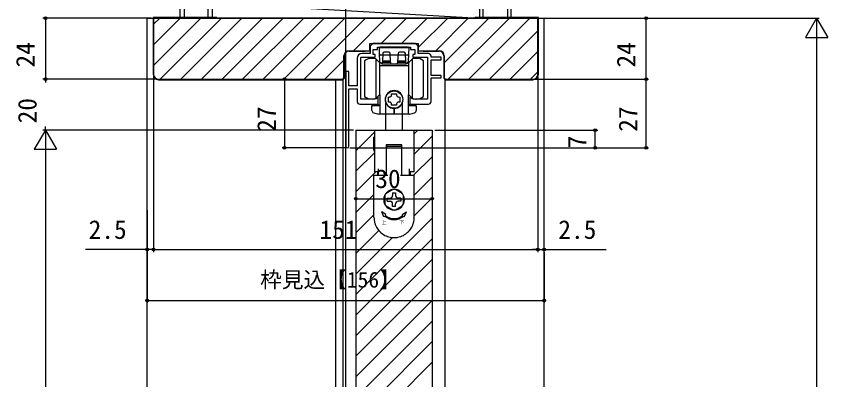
# Model space of a CAD drawing. Units: millimetres, scale not verified. Extents: x -438 to 438, y -652 to 649.
# Drawn here: x -64 to 254.9, y 235.6 to 378.6 of the extents above; entities that cross this region are included whole.
import ezdxf
from ezdxf.enums import TextEntityAlignment as Align

# ---------------------------------------------------------------- set-up
doc = ezdxf.new("R2010")
doc.units = ezdxf.units.MM
doc.header["$LTSCALE"] = 4
for name, color, linetype in [('0-3_YKK_11', 7, 'Continuous'), ('0-5_YKK_12', 2, 'Continuous'), ('0-6_YKK_13', 4, 'Continuous'), ('0-7_YKK_D', 6, 'Continuous'), ('0-9_YSS_K', 3, 'Continuous'), ('0-A_YSS_KE', 3, 'Continuous')]:
    doc.layers.add(name, color=color, linetype=linetype)
doc.styles.add('ＭＳ ゴシック', font='')
doc.styles.get('ＭＳ ゴシック').set_extended_font_data('MS Gothic')

msp = doc.modelspace()

# ---------------------------------------------------------------- linework, layer by layer
at = {"layer": '0-3_YKK_11'}
msp.add_line((65.5, 356.785), (65.5, 327.385), dxfattribs=at)
for points in [[(98, 363.885), (93.9, 363.885), (93.9, 366.785), (92.9, 367.785), (76.1, 367.785), (75.1, 366.785), (75.1, 363.885), (71.9, 363.885)], [(75.85, 345.985), (71.4, 345.985), (71.4, 362.485), (77.1, 362.485), (77.1, 363.485), (76.3, 363.485), (76.3, 365.485), (78, 365.485), (78, 366.385), (84.042, 366.385), (84.225, 366.505), (84.775, 366.505), (84.958, 366.385), (91, 366.385), (91, 365.485), (92.7, 365.485), (92.7, 363.485), (91.9, 363.485), (91.9, 362.485), (97.6, 362.485), (97.6, 345.985), (93.15, 345.985)], [(70, 361.985), (70, 351.185), (66.7, 351.185), (66.7, 356.785), (65.5, 356.785)], [(99, 344.985), (99, 354.285), (103, 354.285), (103, 355.285), (99, 355.285), (99, 361.385), (103, 361.385), (103, 362.385), (99, 362.385), (99, 362.885)], [(66.7, 327.385), (66.7, 349.985), (70, 349.985), (70, 344.985)], [(71, 343.985), (78.3, 343.985), (78.3, 346.619), (78.053, 346.721), (77.655, 346.323), (77.535, 346.249)], [(91.465, 346.249), (91.345, 346.323), (90.992, 346.676), (90.7, 346.555), (90.7, 343.985), (98, 343.985)]]:
    msp.add_lwpolyline(points, dxfattribs=at)
for centre, radius, start, end in [((71.9, 361.985), 1.9, 90, 180), ((98, 362.885), 1, 0, 90), ((71, 344.985), 1, 180, 270), ((75.85, 351.485), 5.5, 270, 287.8376), ((93.15, 351.485), 5.5, 252.1624, 270), ((98, 344.985), 1, 270, 0), ((66.1, 327.385), 0.6, 180, 0)]:
    msp.add_arc(centre, radius, start, end, dxfattribs=at)
at = {"layer": '0-5_YKK_12'}
for p, q in [((65.5, 26.909), (65.5, 421.785)), ((-12.5, 377.785), (143.5, 377.785)), ((-12.5, 48.785), (-12.5, 377.785)), ((143.5, 232.788), (143.5, 377.785)), ((64.5, 230.701), (64.5, 353.985)), ((104.5, 230.701), (104.5, 353.985)), ((61.5, 353.785), (61.5, 230.649)), ((69.5, 333.785), (99.5, 333.785)), ((69.5, 333.785), (69.5, 57.788)), ((69.5, 333.725), (69.56, 333.785)), ((69.5, 325.643), (76.735, 332.878)), ((92.2, 332.179), (93.806, 333.785)), ((99.5, 333.785), (99.5, 57.788)), ((92.366, 324.263), (99.5, 331.397)), ((69.5, 317.561), (76.8, 324.861)), ((92.171, 315.985), (99.5, 323.314)), ((69.5, 309.479), (77.506, 317.485)), ((92.4, 308.132), (99.5, 315.232)), ((69.5, 301.397), (76.6, 308.497)), ((92.4, 300.05), (99.5, 307.15)), ((69.5, 293.314), (76.6, 300.414)), ((69.5, 269.068), (99.5, 299.068)), ((69.5, 285.232), (78.506, 294.238)), ((69.5, 277.15), (83.861, 291.511)), ((69.5, 260.985), (99.5, 290.985)), ((69.5, 252.903), (99.5, 282.903)), ((69.5, 244.821), (99.5, 274.821)), ((69.5, 236.739), (99.5, 266.739)), ((69.5, 228.656), (99.5, 258.656)), ((69.5, 220.574), (99.5, 250.574)), ((69.5, 212.492), (99.5, 242.492))]:
    msp.add_line(p, q, dxfattribs=at)
at = {"layer": '0-6_YKK_13'}
for p, q in [((78.6, 366.085), (78.9, 366.385)), ((78.6, 366.085), (78.68, 363.785)), ((78.68, 363.785), (78.789, 360.685)), ((84.5, 366.385), (78.9, 366.385)), ((80.079, 363.907), (79.9, 360.885)), ((82.422, 364.385), (80.578, 364.385)), ((83.1, 360.885), (82.921, 363.907)), ((90.1, 366.385), (84.5, 366.385)), ((86.079, 363.907), (85.9, 360.885)), ((88.422, 364.385), (86.578, 364.385)), ((89.1, 360.885), (88.921, 363.907)), ((90.1, 366.385), (90.4, 366.085)), ((90.211, 360.685), (90.32, 363.785)), ((72.9, 360.985), (72.9, 353.985)), ((77.3, 361.785), (78.9, 360.185)), ((77.3, 361.785), (77.3, 346.185)), ((79.617, 359.885), (78.789, 360.685)), ((84.5, 363.285), (79.181, 363.285)), ((83.2, 360.385), (79.8, 360.385)), ((89.819, 363.285), (84.5, 363.285)), ((85.9, 360.885), (85.7, 359.885)), ((89.2, 360.385), (85.8, 360.385)), ((89.1, 360.885), (85.9, 360.885)), ((89.3, 359.885), (89.1, 360.885)), ((90.211, 360.685), (89.383, 359.885)), ((90.1, 360.185), (91.7, 361.785)), ((91.7, 346.185), (91.7, 361.785)), ((96.1, 353.985), (96.1, 360.985)), ((78.9, 347.785), (78.9, 360.185)), ((84.5, 359.035), (78.9, 359.035)), ((84.5, 359.885), (85.709, 359.885)), ((90.1, 359.035), (84.5, 359.035)), ((85.709, 359.885), (89.383, 359.885)), ((90.1, 360.185), (90.1, 347.785)), ((72.9, 353.985), (72.9, 346.985)), ((96.1, 346.985), (96.1, 353.985)), ((78.9, 347.785), (77.3, 346.185)), ((83.492, 347.531), (83.53, 348.035)), ((91.7, 346.185), (90.1, 347.785)), ((81.25, 333.785), (81.25, 344.486)), ((87.75, 333.785), (87.75, 344.486)), ((75.8, 341.504), (75.8, 343.285)), ((78.7, 343.585), (76.1, 343.585)), ((78.7, 343.285), (76.1, 343.285)), ((84.5, 342.285), (84.5, 339.985)), ((84.5, 339.985), (84.5, 342.285)), ((92.9, 343.585), (90.3, 343.585)), ((92.9, 343.285), (90.3, 343.285)), ((93.2, 343.285), (93.2, 341.504)), ((84.5, 339.985), (78.422, 339.985)), ((90.578, 339.985), (84.5, 339.985)), ((76.8, 333.785), (92.2, 333.785)), ((76.8, 333.785), (76.8, 317.285)), ((92.2, 333.785), (92.2, 317.285)), ((76.8, 330.985), (76.6, 330.985)), ((92.4, 327.592), (92.4, 330.485)), ((76.6, 327.146), (76.6, 327.592)), ((76.6, 325.973), (76.6, 327.146)), ((76.6, 325.973), (76.6, 325.706)), ((76.6, 325.706), (76.6, 325.673)), ((76.6, 325.673), (76.8, 325.673)), ((81.45, 327.985), (81.45, 315.985)), ((87.55, 327.985), (81.45, 327.985)), ((81.45, 325.673), (81.5, 325.673)), ((81.5, 326.485), (81.5, 326.985)), ((81.5, 325.985), (81.5, 326.485)), ((81.5, 325.706), (81.5, 325.973)), ((81.5, 325.673), (81.5, 325.706)), ((81.5, 324.688), (81.5, 325.673)), ((82, 327.485), (87, 327.485)), ((87.5, 326.485), (87.5, 326.985)), ((87.5, 325.973), (87.5, 325.983)), ((87.5, 324.688), (87.5, 325.673)), ((87.5, 325.673), (87.55, 325.673)), ((87.55, 315.985), (87.55, 327.985)), ((92.2, 325.673), (92.4, 325.673)), ((92.4, 325.973), (92.4, 325.706)), ((92.4, 325.706), (92.4, 325.673)), ((81.5, 321.985), (81.5, 322.443)), ((87.5, 322.443), (87.5, 323.973)), ((81.5, 321.95), (81.5, 321.985)), ((81.5, 318.485), (81.5, 320.485)), ((87.5, 318.485), (87.5, 320.485)), ((76.6, 315.985), (78.4, 315.985)), ((76.6, 311.685), (76.6, 315.985)), ((76.8, 317.485), (78.4, 317.485)), ((78.175, 315.985), (78.175, 317.485)), ((78.4, 315.985), (78.4, 318.485)), ((81.5, 317.402), (81.5, 318.485)), ((81.5, 316.985), (81.5, 317.402)), ((81.5, 315.985), (82, 315.985)), ((87, 315.985), (87.5, 315.985)), ((87.5, 317.402), (87.5, 318.485)), ((87.5, 316.985), (87.5, 317.402)), ((87.5, 316.485), (87.5, 316.985)), ((87.5, 315.985), (87.5, 316.485)), ((87.5, 315.985), (87.55, 315.985)), ((90.6, 315.985), (90.6, 318.485)), ((90.6, 317.485), (92.2, 317.485)), ((90.825, 317.485), (90.825, 315.985)), ((92.4, 311.685), (92.4, 315.985)), ((76.6, 310.685), (76.6, 311.685)), ((76.6, 309.811), (76.6, 310.685)), ((76.6, 309.347), (76.6, 309.811)), ((76.6, 309.185), (76.6, 309.347)), ((83.966, 310.349), (81.334, 308.829)), ((87.666, 308.829), (85.034, 310.349)), ((92.4, 310.685), (92.4, 311.685)), ((92.4, 309.811), (92.4, 310.685)), ((76.6, 306.185), (76.6, 306.685)), ((80.75, 307.915), (80.75, 304.855)), ((80.8, 307.905), (80.8, 304.865)), ((81.8, 305.785), (81.8, 306.985)), ((81.8, 306.985), (82.9, 306.985)), ((83.9, 309.085), (85.1, 309.085)), ((83.9, 309.085), (83.9, 307.985)), ((85.1, 309.085), (85.1, 307.985)), ((87.2, 306.985), (86.1, 306.985)), ((87.2, 306.985), (87.2, 305.785)), ((88.2, 304.865), (88.2, 307.905)), ((88.25, 304.855), (88.25, 307.915)), ((92.4, 306.685), (92.4, 308.685)), ((92.4, 306.185), (92.4, 306.685)), ((76.6, 305.185), (76.6, 305.559)), ((76.6, 305.128), (76.6, 305.185)), ((76.6, 304.85), (76.6, 305.128)), ((76.6, 304.828), (76.6, 304.85)), ((76.6, 304.685), (76.6, 304.828)), ((76.6, 304.185), (76.6, 304.685)), ((76.6, 303.685), (76.6, 304.185)), ((76.6, 299.385), (76.6, 303.685)), ((81.334, 303.941), (83.966, 302.421)), ((81.8, 305.785), (82.9, 305.785)), ((83.9, 303.685), (83.9, 304.785)), ((85.1, 303.685), (83.9, 303.685)), ((85.034, 302.421), (87.666, 303.941)), ((85.1, 303.685), (85.1, 304.785)), ((87.2, 305.785), (86.1, 305.785)), ((92.4, 305.185), (92.4, 305.559)), ((92.4, 305.128), (92.4, 305.185)), ((92.4, 304.85), (92.4, 305.128)), ((92.4, 304.828), (92.4, 304.85)), ((92.4, 304.685), (92.4, 304.828)), ((92.4, 304.185), (92.4, 304.685)), ((92.4, 303.685), (92.4, 304.185)), ((92.4, 299.385), (92.4, 303.685)), ((80.515, 299.636), (79.65, 301.585)), ((81.286, 300.555), (79.65, 301.585)), ((80.515, 299.636), (80.772, 299.942)), ((81.286, 300.555), (81.029, 300.248)), ((87.714, 300.555), (89.35, 301.585)), ((87.714, 300.555), (87.971, 300.248)), ((88.485, 299.636), (88.228, 299.942)), ((88.485, 299.636), (89.35, 301.585))]:
    msp.add_line(p, q, dxfattribs=at)
for points in [[(90.32, 363.785), (90.4, 366.085), (78.6, 366.085)], [(83.3, 359.885), (83.1, 360.885), (79.9, 360.885), (79.7, 359.885)], [(79.617, 359.885), (83.291, 359.885), (84.5, 359.885)], [(79, 339.985), (79, 347.585), (78.7, 347.585)], [(83.53, 348.035), (85.47, 348.035), (85.508, 347.531)], [(90.3, 347.585), (90, 347.585), (90, 339.985)], [(82.755, 344.777), (82.25, 344.815), (82.25, 346.755), (82.755, 346.794)], [(86.245, 346.794), (86.75, 346.755), (86.75, 344.815), (86.245, 344.777)], [(85.508, 344.04), (85.47, 343.535), (83.53, 343.535), (83.492, 344.04)], [(76.6, 327.592), (76.6, 330.485), (76.6, 330.985)], [(92.4, 330.485), (92.4, 330.985), (92.2, 330.985)], [(81.5, 325.973), (81.5, 325.983), (81.5, 325.985)], [(87.5, 325.983), (87.5, 325.985), (87.5, 326.485)], [(87.5, 325.673), (87.5, 325.706), (87.5, 325.973)], [(92.4, 325.973), (92.4, 327.146), (92.4, 327.592)], [(81.5, 324.188), (81.5, 324.545), (81.5, 324.688)], [(81.5, 322.443), (81.5, 323.973), (81.5, 324.188)], [(87.5, 323.973), (87.5, 324.188), (87.5, 324.545), (87.5, 324.688)], [(87.5, 321.95), (87.5, 321.985), (87.5, 322.443)], [(81.5, 320.485), (81.5, 321.943), (81.5, 321.95)], [(87.5, 320.485), (87.5, 321.943), (87.5, 321.95)], [(78.4, 315.985), (81.45, 315.985), (81.5, 315.985)], [(81.5, 315.985), (81.5, 316.485), (81.5, 316.985)], [(87.55, 315.985), (90.6, 315.985), (92.4, 315.985)], [(92.4, 308.685), (92.4, 309.185), (92.4, 309.347), (92.4, 309.811)], [(76.6, 306.685), (76.6, 308.685), (76.6, 309.185)], [(76.6, 305.559), (76.6, 306.024), (76.6, 306.185)], [(92.4, 305.559), (92.4, 306.024), (92.4, 306.185)]]:
    msp.add_lwpolyline(points, dxfattribs=at)
msp.add_circle((84.5, 345.785), 3.4, dxfattribs=at)
for centre, radius, start, end in [((79.181, 363.785), 0.5, 182, 270), ((80.578, 363.885), 0.5, 90, 177.4552), ((82.422, 363.885), 0.5, 2.5448, 90), ((86.578, 363.885), 0.5, 90, 177.4552), ((88.422, 363.885), 0.5, 2.5448, 90), ((89.819, 363.785), 0.5, 270, 358), ((75.9, 356.985), 5, 90, 126.8699), ((75.9, 356.985), 5, 73.7398, 90), ((93.1, 356.985), 5, 90, 106.2602), ((93.1, 356.985), 5, 53.1301, 90), ((84.5, 345.785), 3.5, 90, 270), ((82.694, 347.591), 0.8, 274.33284, 355.66716), ((84.5, 345.785), 3.5, 270, 90), ((86.306, 347.591), 0.8, 184.33284, 265.66716), ((75.9, 350.985), 5, 233.1301, 270), ((75.9, 350.985), 5, 270, 286.2602), ((82.694, 343.98), 0.8, 4.33284, 85.66716), ((86.306, 343.98), 0.8, 94.33284, 175.66716), ((93.1, 350.985), 5, 253.7398, 270), ((93.1, 350.985), 5, 270, 306.8699), ((76.1, 343.285), 0.3, 90, 180), ((76.1, 342.985), 0.3, 90, 180), ((76.8, 341.504), 1, 180, 251.28667), ((78.7, 343.885), 0.3, 270, 0), ((78.7, 343.585), 0.3, 270, 0), ((90.3, 343.885), 0.3, 180, 270), ((90.3, 343.585), 0.3, 180, 270), ((92.2, 341.504), 1, 288.71333, 0), ((92.9, 343.285), 0.3, 0, 90), ((92.9, 342.985), 0.3, 0, 90), ((84.5, 364.235), 25, 251.28667, 255.93013), ((84.5, 364.235), 25, 284.06987, 288.71333), ((82, 326.985), 0.5, 90, 180), ((87, 326.985), 0.5, 0, 90), ((84.5, 306.385), 4.05, 0, 180), ((84.5, 306.385), 4, 82.33165, 97.66835), ((84.5, 306.385), 4.05, 180, 0), ((84.5, 306.385), 4.05, 136.2623, 157.80839), ((84.5, 306.385), 4, 142.33165, 157.66835), ((82.9, 307.985), 1, 270, 0), ((86.1, 307.985), 1, 180, 270), ((84.5, 306.385), 4, 22.33165, 37.82349), ((84.5, 306.385), 4, 202.33165, 217.82349), ((82.9, 304.785), 1, 0, 90), ((86.1, 304.785), 1, 90, 180), ((84.5, 306.385), 4, 322.17651, 337.66835), ((84.5, 304.385), 5.8, 230, 310), ((84.5, 304.385), 5.4, 230, 310), ((84.5, 306.385), 4, 262.17651, 277.82349), ((84.5, 299.385), 7.9, 180, 194.66485), ((84.5, 299.385), 7.9, 194.66485, 198.44872), ((84.5, 299.385), 7.9, 198.44872, 202.318), ((84.5, 299.385), 7.9, 337.682, 341.55128), ((84.5, 299.385), 7.9, 341.55128, 345.33515), ((84.5, 299.385), 7.9, 345.33515, 0), ((84.5, 299.385), 7.9, 202.318, 225.86911), ((84.5, 299.385), 7.9, 225.86911, 226.18003), ((84.5, 299.385), 7.9, 226.18003, 259.0546), ((84.5, 299.385), 7.9, 280.9454, 313.81997), ((84.5, 299.385), 7.9, 313.81997, 314.13089), ((84.5, 299.385), 7.9, 314.13089, 337.682), ((84.5, 299.385), 7.9, 259.0546, 262.72786), ((84.5, 299.385), 7.9, 262.72786, 270), ((84.5, 299.385), 7.9, 270, 277.27214), ((84.5, 299.385), 7.9, 277.27214, 280.9454)]:
    msp.add_arc(centre, radius, start, end, dxfattribs=at)
at = {"layer": '0-7_YKK_D'}
for p, q in [((-11, 377.785), (-53.5, 377.785)), ((-52.5, 377.785), (-52.5, 353.785)), ((142, 377.785), (184.5, 377.785)), ((142, 377.785), (251.5, 377.785)), ((183.5, 353.785), (183.5, 377.785)), ((250.5, 377.785), (246.125, 370.207)), ((250.5, 377.785), (254.875, 370.207)), ((250.5, 377.785), (250.5, 362.63)), ((246.125, 370.207), (254.875, 370.207)), ((250.5, 369.035), (250.5, 57.535)), ((-10, 354.785), (-10, 285.785)), ((-10, 354.785), (-10, 285.785)), ((141, 354.785), (141, 285.785)), ((141, 354.785), (141, 285.785)), ((-9, 353.785), (-53.5, 353.785)), ((-9, 353.785), (-53.5, 353.785)), ((-52.5, 353.785), (-52.5, 352.433)), ((-7, 353.785), (42.5, 353.785)), ((41.5, 353.785), (41.5, 326.785)), ((140, 353.785), (184.5, 353.785)), ((142, 353.785), (184.5, 353.785)), ((183.5, 326.785), (183.5, 353.785)), ((-52.5, 333.785), (-52.5, 335.137)), ((-52.5, 333.785), (-56.875, 326.208)), ((68.5, 333.785), (-53.5, 333.785)), ((68.5, 333.785), (-53.5, 333.785)), ((-52.5, 333.785), (-48.125, 326.208)), ((-52.5, 333.785), (-52.5, 318.63)), ((100.5, 333.785), (164.5, 333.785)), ((163.5, 326.785), (163.5, 333.785)), ((-56.875, 326.208), (-48.125, 326.208)), ((65.1, 326.785), (40.5, 326.785)), ((67.1, 326.785), (164.5, 326.785)), ((68.1, 326.785), (184.5, 326.785)), ((-52.5, 325.035), (-52.5, 66.538)), ((69.5, 306.785), (99.5, 306.785)), ((-12.5, 302.24), (-12.5, 285.785)), ((-12.5, 286.785), (-36.773, 286.785)), ((-10, 286.785), (-12.5, 286.785)), ((-12.5, 285.785), (-12.5, 265.785)), ((-10, 286.785), (-7.875, 286.785)), ((-10, 286.785), (141, 286.785)), ((141, 286.785), (138.875, 286.785)), ((141, 286.785), (143.5, 286.785)), ((143.5, 286.785), (167.773, 286.785)), ((143.5, 285.785), (143.5, 265.785)), ((-12.5, 266.785), (143.5, 266.785))]:
    msp.add_line(p, q, dxfattribs=at)
for centre in [(-52.5, 377.785), (183.5, 377.785), (-52.5, 353.785), (-52.5, 353.785), (41.5, 353.785), (183.5, 353.785), (183.5, 353.785), (163.5, 333.785), (41.5, 326.785), (163.5, 326.785), (183.5, 326.785), (69.5, 306.785), (99.5, 306.785), (-12.5, 286.785), (-10, 286.785), (-10, 286.785), (141, 286.785), (141, 286.785), (143.5, 286.785), (-12.5, 266.785), (143.5, 266.785)]:
    msp.add_circle(centre, 0.531, dxfattribs=at)
at = {"layer": '0-9_YSS_K'}
for p, q in [((0.5, 377.785), (0.5, 422.785)), ((2, 422.785), (2, 377.785)), ((11.5, 377.785), (11.5, 422.785)), ((119.5, 377.785), (119.5, 422.785)), ((129, 422.785), (129, 377.785)), ((130.5, 377.785), (130.5, 422.785)), ((13, 383.785), (118, 377.785)), ((13, 383.785), (13, 377.785)), ((118, 383.785), (118, 377.785)), ((-10, 375.384), (-7.599, 377.785)), ((-10, 367.302), (0.483, 377.785)), ((-10, 359.22), (8.565, 377.785)), ((-7.353, 353.785), (16.647, 377.785)), ((0.73, 353.785), (24.73, 377.785)), ((8.812, 353.785), (32.812, 377.785)), ((13, 377.785), (118, 377.785)), ((16.894, 353.785), (40.894, 377.785)), ((24.976, 353.785), (48.976, 377.785)), ((33.059, 353.785), (57.059, 377.785)), ((41.141, 353.785), (65.141, 377.785)), ((49.223, 353.785), (73.223, 377.785)), ((68.505, 364.985), (81.305, 377.785)), ((79.388, 367.785), (89.388, 377.785)), ((87.47, 367.785), (97.47, 377.785)), ((94, 366.233), (105.552, 377.785)), ((100.834, 364.985), (113.634, 377.785)), ((104.2, 360.269), (121.716, 377.785)), ((105.799, 353.785), (129.799, 377.785)), ((113.881, 353.785), (137.881, 377.785)), ((124.552, 378.034), (124.571, 378.041)), ((121.963, 353.785), (141, 372.822)), ((130.045, 353.785), (141, 364.74)), ((57.305, 353.785), (64.8, 361.28)), ((138.128, 353.785), (141, 356.657))]:
    msp.add_line(p, q, dxfattribs=at)
for points in [[(13, 422.785), (13, 377.785), (0.5, 377.785)], [(118, 422.785), (118, 377.785), (130.5, 377.785)]]:
    msp.add_lwpolyline(points, dxfattribs=at)
at = {"layer": '0-A_YSS_KE'}
for p, q in [((14.8, 377.985), (14.8, 377.785)), ((116.2, 377.985), (116.2, 377.785)), ((66.8, 364.785), (73.1, 364.785)), ((73.1, 364.785), (73.1, 364.985)), ((95.9, 364.785), (95.9, 364.985)), ((95.9, 364.785), (102.2, 364.785))]:
    msp.add_line(p, q, dxfattribs=at)
for points in [[(14.8, 377.985), (-10.2, 377.985), (-10.2, 355.785)], [(141, 355.785), (141, 377.785), (-10, 377.785), (-10, 355.785)], [(141.2, 355.785), (141.2, 377.985), (116.2, 377.985)], [(66.8, 364.985), (75, 364.985), (75, 367.785), (94, 367.785), (94, 364.985), (102.2, 364.985)], [(-8, 353.585), (64.383, 353.585), (65, 354.202), (65, 362.985)], [(-8, 353.785), (64.3, 353.785), (64.8, 354.285), (64.8, 362.985)], [(104, 362.985), (104, 354.202), (104.617, 353.585), (139, 353.585)], [(104.2, 362.985), (104.2, 354.285), (104.7, 353.785), (139, 353.785)]]:
    msp.add_lwpolyline(points, dxfattribs=at)
for centre, radius, start, end in [((66.8, 362.985), 2, 90, 180), ((66.8, 362.985), 1.8, 90, 180), ((102.2, 362.985), 2, 0, 90), ((102.2, 362.985), 1.8, 0, 90), ((-8, 355.785), 2.2, 180, 270), ((-8, 355.785), 2, 180, 270), ((139, 355.785), 2.2, 270, 0), ((139, 355.785), 2, 270, 0)]:
    msp.add_arc(centre, radius, start, end, dxfattribs=at)

# ---------------------------------------------------------------- texts
at = {"layer": '0-6_YKK_13', "style": 'ＭＳ ゴシック', "width": 0.9}
for s, p in [('上', (79.647, 296.242)), ('下', (86.627, 296.425))]:
    msp.add_text(s, height=1.466, dxfattribs=at).set_placement(p, align=Align.BOTTOM_LEFT)
at = {"layer": '0-7_YKK_D', "style": 'ＭＳ ゴシック'}
for s, p in [('24', (-54.5, 358.37)), ('24', (181.5, 358.37)), ('20', (-53.75, 336.399)), ('27', (40.25, 333.098)), ('27', (182.25, 333.098)), ('7', (162.25, 326.62))]:
    msp.add_text(s, height=7.331, rotation=90, dxfattribs=at).set_placement(p, align=Align.BOTTOM_LEFT)
for s, height, p in [('30', 7.331, (77.114, 308.785)), ('2.5', 7.331, (-35.511, 288.785)), ('151', 7.331, (55.187, 288.785)), ('2.5', 7.331, (149.011, 288.785)), ('枠見込【156】', 6.232, (31.911, 269.944))]:
    msp.add_text(s, height=height, dxfattribs=at).set_placement(p, align=Align.BOTTOM_LEFT)

doc.saveas('drawing.dxf')
